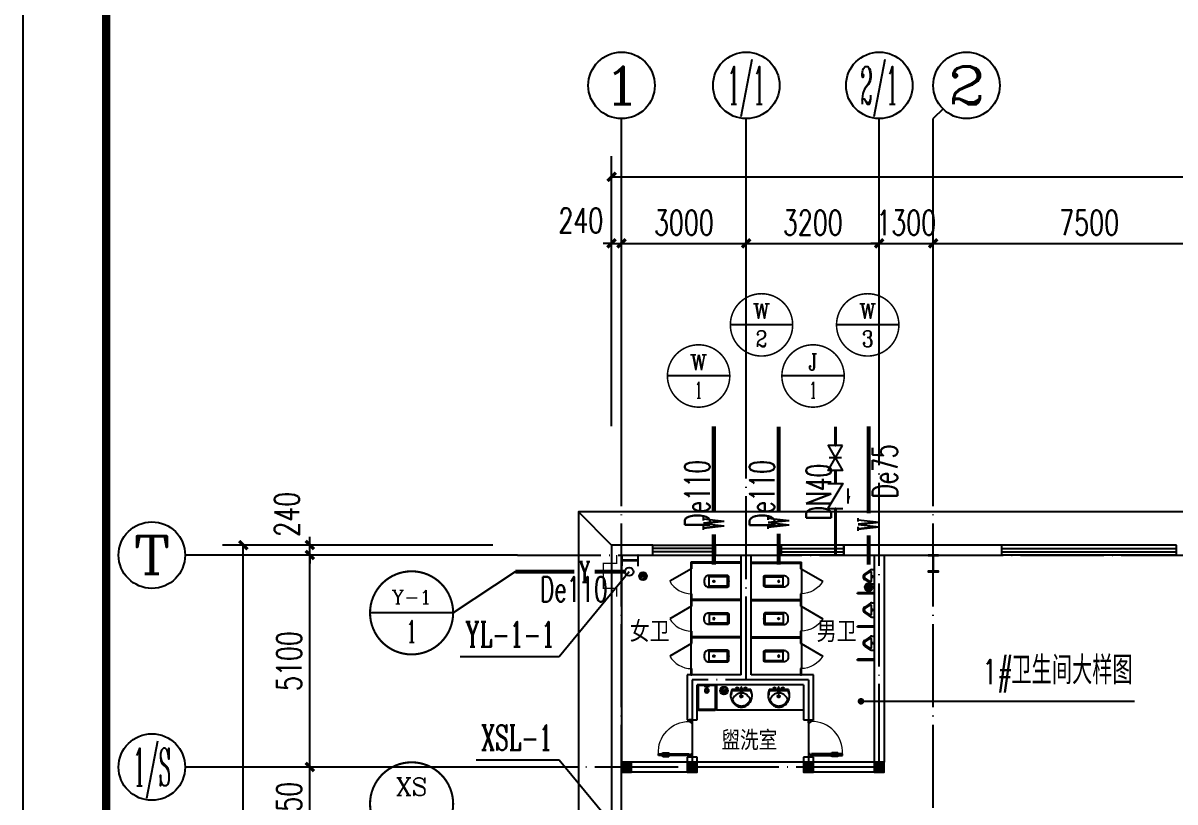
# Model space of a CAD drawing. Extents: x 14204718 to 16986381, y -1556765 to -15898.
# Drawn here: x 14849916 to 14877630, y -310633 to -291894 of the extents above; entities that cross this region are included whole.
import ezdxf
from ezdxf.enums import TextEntityAlignment as Align

# ---------------------------------------------------------------- set-up
doc = ezdxf.new("R2010")
doc.units = 0
doc.header["$LTSCALE"] = 1000
doc.header["$MEASUREMENT"] = 0
doc.linetypes.add('DOTE', pattern=[2.42, 2, -0.2, 0.02, -0.2])
for name, color, linetype in [('AXIS', 3, 'Continuous'), ('AXIS_TEXT', 7, 'Continuous'), ('COLUMN', 2, 'Continuous'), ('DIM_LEAD', 3, 'Continuous'), ('DIM_消防', 3, 'Continuous'), ('DIM_雨水', 3, 'Continuous'), ('DOTE', 8, 'DOTE'), ('EQUIP_地漏', 7, 'Continuous'), ('LVTRY', 6, 'Continuous'), ('PIPE-污水', 2, 'Continuous'), ('PIPE-给水', 3, 'Continuous'), ('PIPE-雨水', 4, 'Continuous'), ('PUB_HATCH', 8, 'Continuous'), ('PUB_TEXT', 7, 'Continuous'), ('TEXT_污水', 7, 'Continuous'), ('TEXT_给水', 7, 'Continuous'), ('TEXT_雨水', 7, 'Continuous'), ('TK', 4, 'Continuous'), ('TWT_TEXT', 7, 'Continuous'), ('VALVE_给水', 7, 'Continuous'), ('VPIPE-雨水', 4, 'Continuous'), ('WALL', 9, 'Continuous'), ('WALL-PARAPET', 6, 'Continuous'), ('WINDOW', 4, 'Continuous')]:
    doc.layers.add(name, color=color, linetype=linetype)
doc.styles.add('_TCH_AXIS', font='COMPLEX', dxfattribs={"bigfont": 'GBCBIG'})
doc.styles.add('_TCH_DIM', font='SIMPLEX', dxfattribs={"bigfont": 'GBCBIG'})
doc.styles.add('_TCH_DIM_T3', font='SIMPLEX', dxfattribs={"width": 0.705882, "bigfont": 'GBCBIG'})
doc.styles.add('_TWT_CIRCLE', font='COMPLEX', dxfattribs={"width": 1.1, "height": 3, "bigfont": 'HZTXT'})
doc.styles.add('_TWT_PIPEDN', font='SIMPLEX', dxfattribs={"width": 0.8, "height": 3, "bigfont": 'HZTXT'})
doc.styles.add('_TWT_PIPETEXT', font='COMPLEX', dxfattribs={"width": 0.8, "height": 2.5, "bigfont": 'HZTXT'})
doc.styles.add('_TWT_SERIAL', font='COMPLEX', dxfattribs={"width": 0.8, "height": 3, "bigfont": 'HZTXT'})
doc.styles.add('COMPLEX', font='COMPLEX')
doc.styles.add('YAYA', font='', dxfattribs={"width": 0.8, "height": 1})
doc.styles.get('YAYA').set_extended_font_data('SimSun')
doc.dimstyles.new('_TCH_ARCH&&200', dxfattribs={"dimtxt": 595, "dimasz": 200, "dimexe": 500, "dimexo": 600, "dimgap": 200, "dimtad": 1, "dimdec": 0, "dimzin": 0, "dimdsep": 46, "dimtxsty": '_TCH_DIM_T3', "dimblk": 'ARCHTICK', "dimcen": 0.09, "dimclrt": 7, "dimazin": 2, "dimtfac": 1, "dimtdec": 0, "dimtix": 1, "dimtmove": 2, "dimatfit": 3, "dimfxl": 0, "dimtolj": 1, "dimtzin": 0, "dimarcsym": 0})

# ---------------------------------------------------------------- blocks, each defined once
blk = doc.blocks.new('A$C797E1D2B')
at = {"layer": 'COLUMN'}
h = blk.add_hatch(color=256, dxfattribs=at)
h.paths.add_polyline_path([(125, 400), (250, 400), (250, 388), (130, 388), (130, 200), (125, 200)])
h.paths.add_polyline_path([(0, 400), (125, 400), (125, 200), (120, 200), (120, 388), (0, 388)])
h.paths.add_polyline_path([(0, 12), (120, 12), (120, 200), (125, 200), (125, 0), (0, 0)])
h.paths.add_polyline_path([(125, 200), (130, 200), (130, 12), (250, 12), (250, 0), (125, 0)])
blk.add_lwpolyline([(250, 0), (250, 12), (130, 12), (130, 388), (250, 388), (250, 400), (0, 400), (0, 388), (120, 388), (120, 12), (0, 12), (0, 0)], close=True, dxfattribs=at)
blk = doc.blocks.new('GeYuanFrame_68086672', base_point=(20.09, 4.53))
at = {"layer": 'TK'}
blk.add_lwpolyline([(20.09, 4.53), (20.09, 598.53), (1071.09, 598.53), (1071.09, 4.53)], close=True, dxfattribs=at)
at = {"layer": 'TK', "const_width": 1}
blk.add_lwpolyline([(45.09, 588.53), (1061.09, 588.53), (1061.09, 14.53), (45.09, 14.53)], close=True, dxfattribs=at)
blk = doc.blocks.new('_AXISO')
blk.add_circle((0, 0), 0.5)
at = {"layer": 'AXIS_TEXT', "style": 'COMPLEX', "width": 1.041667}
blk.add_attdef('A', text='', height=0.56, dxfattribs=at).set_placement((-0.25, -0.28), (0.25, -0.28), align=Align.FIT)
blk = doc.blocks.new('_ArchTick')
at = {"color": 0, "linetype": 'ByBlock', "const_width": 0.4}
blk.add_lwpolyline([(-0.5, -0.5), (0.5, 0.5)], dxfattribs=at)
blk = doc.blocks.new('*D154')
at = {"layer": 'AXIS', "color": 0, "lineweight": -2}
for p, q in [((14861216, -304454), (14854716, -304454)), ((14855216, -431934), (14855216, -304454)), ((14861216, -431934), (14854716, -431934))]:
    blk.add_line(p, q, dxfattribs=at)
at = {"layer": 'Defpoints', "color": 0}
for p in [(14855216, -304454), (14861816, -304454), (14861816, -431934)]:
    blk.add_point(p, dxfattribs=at)
at = {"layer": 'AXIS', "color": 0, "lineweight": -2, "xscale": 200, "yscale": 200, "zscale": 200}
for p, rotation in [((14855216, -304454), 90), ((14855216, -431934), 270)]:
    blk.add_blockref('_ArchTick', p, dxfattribs=dict(at, rotation=rotation))
at = {"layer": 'AXIS', "color": 7, "insert": (14854719, -368194), "char_height": 595, "attachment_point": 5, "rotation": 90, "style": '_TCH_DIM_T3'}
blk.add_mtext('\\A1;127480', dxfattribs=at)
blk = doc.blocks.new('*D173')
at = {"layer": 'AXIS', "color": 0, "lineweight": -2}
for p, q in [((14861216, -309794), (14856316, -309794)), ((14856816, -311944), (14856816, -309794)), ((14861216, -311944), (14856316, -311944))]:
    blk.add_line(p, q, dxfattribs=at)
at = {"layer": 'Defpoints', "color": 0}
for p in [(14856816, -309794), (14861816, -309794), (14861816, -311944)]:
    blk.add_point(p, dxfattribs=at)
at = {"layer": 'AXIS', "color": 0, "lineweight": -2, "xscale": 200, "yscale": 200, "zscale": 200}
for p, rotation in [((14856816, -309794), 90), ((14856816, -311944), 270)]:
    blk.add_blockref('_ArchTick', p, dxfattribs=dict(at, rotation=rotation))
at = {"layer": 'AXIS', "color": 7, "insert": (14856319, -310869), "char_height": 595, "attachment_point": 5, "rotation": 90, "style": '_TCH_DIM_T3'}
blk.add_mtext('\\A1;2150', dxfattribs=at)
blk = doc.blocks.new('*D174')
at = {"layer": 'AXIS', "color": 0, "lineweight": -2}
for p, q in [((14861216, -304694), (14856316, -304694)), ((14856816, -309794), (14856816, -304694)), ((14861216, -309794), (14856316, -309794))]:
    blk.add_line(p, q, dxfattribs=at)
at = {"layer": 'Defpoints', "color": 0}
for p in [(14856816, -304694), (14861816, -304694), (14861816, -309794)]:
    blk.add_point(p, dxfattribs=at)
at = {"layer": 'AXIS', "color": 0, "lineweight": -2, "xscale": 200, "yscale": 200, "zscale": 200}
for p, rotation in [((14856816, -304694), 90), ((14856816, -309794), 270)]:
    blk.add_blockref('_ArchTick', p, dxfattribs=dict(at, rotation=rotation))
at = {"layer": 'AXIS', "color": 7, "insert": (14856319, -307244), "char_height": 595, "attachment_point": 5, "rotation": 90, "style": '_TCH_DIM_T3'}
blk.add_mtext('\\A1;5100', dxfattribs=at)
blk = doc.blocks.new('*D175')
at = {"layer": 'AXIS', "color": 0, "lineweight": -2}
for p, q in [((14856816, -304454), (14856816, -304254)), ((14861216, -304454), (14856316, -304454)), ((14856816, -304694), (14856816, -304454)), ((14861216, -304694), (14856316, -304694)), ((14856816, -304694), (14856816, -304894))]:
    blk.add_line(p, q, dxfattribs=at)
at = {"layer": 'Defpoints', "color": 0}
for p in [(14856816, -304454), (14861816, -304454), (14861816, -304694)]:
    blk.add_point(p, dxfattribs=at)
at = {"layer": 'AXIS', "color": 0, "lineweight": -2, "xscale": 200, "yscale": 200, "zscale": 200}
for p, rotation in [((14856816, -304454), 270), ((14856816, -304694), 90)]:
    blk.add_blockref('_ArchTick', p, dxfattribs=dict(at, rotation=rotation))
at = {"layer": 'AXIS', "color": 7, "insert": (14856266, -303714), "char_height": 595, "attachment_point": 5, "rotation": 90, "style": '_TCH_DIM_T3'}
blk.add_mtext('\\A1;240', dxfattribs=at)
blk = doc.blocks.new('*D176')
at = {"layer": 'AXIS', "color": 0, "lineweight": -2}
for p, q in [((14864076, -301594), (14864076, -295094)), ((14954556, -301594), (14954556, -295094)), ((14864076, -295594), (14954556, -295594))]:
    blk.add_line(p, q, dxfattribs=at)
at = {"layer": 'Defpoints', "color": 0}
for p in [(14954556, -295594), (14864076, -302194), (14954556, -302194)]:
    blk.add_point(p, dxfattribs=at)
at = {"layer": 'AXIS', "color": 0, "lineweight": -2, "xscale": 200, "yscale": 200, "zscale": 200, "rotation": 180}
blk.add_blockref('_ArchTick', (14864076, -295594), dxfattribs=at)
at = {"layer": 'AXIS', "color": 0, "lineweight": -2, "xscale": 200, "yscale": 200, "zscale": 200}
blk.add_blockref('_ArchTick', (14954556, -295594), dxfattribs=at)
at = {"layer": 'AXIS', "color": 7, "insert": (14909316, -295097), "char_height": 595, "attachment_point": 5, "style": '_TCH_DIM_T3'}
blk.add_mtext('\\A1;90480', dxfattribs=at)
blk = doc.blocks.new('*D177')
at = {"layer": 'AXIS', "color": 0, "lineweight": -2}
for p, q in [((14864076, -301594), (14864076, -296694)), ((14864316, -301594), (14864316, -296694)), ((14864076, -297194), (14863876, -297194)), ((14864076, -297194), (14864316, -297194)), ((14864316, -297194), (14864516, -297194))]:
    blk.add_line(p, q, dxfattribs=at)
at = {"layer": 'Defpoints', "color": 0}
for p in [(14864316, -297194), (14864076, -302194), (14864316, -302194)]:
    blk.add_point(p, dxfattribs=at)
at = {"layer": 'AXIS', "color": 0, "lineweight": -2, "xscale": 200, "yscale": 200, "zscale": 200}
blk.add_blockref('_ArchTick', (14864076, -297194), dxfattribs=at)
at = {"layer": 'AXIS', "color": 0, "lineweight": -2, "xscale": 200, "yscale": 200, "zscale": 200, "rotation": 180}
blk.add_blockref('_ArchTick', (14864316, -297194), dxfattribs=at)
at = {"layer": 'AXIS', "color": 7, "insert": (14863336, -296644), "char_height": 595, "attachment_point": 5, "style": '_TCH_DIM_T3'}
blk.add_mtext('\\A1;240', dxfattribs=at)
blk = doc.blocks.new('*D178')
at = {"layer": 'AXIS', "color": 0, "lineweight": -2}
for p, q in [((14864316, -301594), (14864316, -296694)), ((14867316, -301594), (14867316, -296694)), ((14864316, -297194), (14867316, -297194))]:
    blk.add_line(p, q, dxfattribs=at)
at = {"layer": 'Defpoints', "color": 0}
for p in [(14867316, -297194), (14864316, -302194), (14867316, -302194)]:
    blk.add_point(p, dxfattribs=at)
at = {"layer": 'AXIS', "color": 0, "lineweight": -2, "xscale": 200, "yscale": 200, "zscale": 200, "rotation": 180}
blk.add_blockref('_ArchTick', (14864316, -297194), dxfattribs=at)
at = {"layer": 'AXIS', "color": 0, "lineweight": -2, "xscale": 200, "yscale": 200, "zscale": 200}
blk.add_blockref('_ArchTick', (14867316, -297194), dxfattribs=at)
at = {"layer": 'AXIS', "color": 7, "insert": (14865816, -296697), "char_height": 595, "attachment_point": 5, "style": '_TCH_DIM_T3'}
blk.add_mtext('\\A1;3000', dxfattribs=at)
blk = doc.blocks.new('*D179')
at = {"layer": 'AXIS', "color": 0, "lineweight": -2}
for p, q in [((14867316, -301594), (14867316, -296694)), ((14870516, -301594), (14870516, -296694)), ((14867316, -297194), (14870516, -297194))]:
    blk.add_line(p, q, dxfattribs=at)
at = {"layer": 'Defpoints', "color": 0}
for p in [(14870516, -297194), (14867316, -302194), (14870516, -302194)]:
    blk.add_point(p, dxfattribs=at)
at = {"layer": 'AXIS', "color": 0, "lineweight": -2, "xscale": 200, "yscale": 200, "zscale": 200, "rotation": 180}
blk.add_blockref('_ArchTick', (14867316, -297194), dxfattribs=at)
at = {"layer": 'AXIS', "color": 0, "lineweight": -2, "xscale": 200, "yscale": 200, "zscale": 200}
blk.add_blockref('_ArchTick', (14870516, -297194), dxfattribs=at)
at = {"layer": 'AXIS', "color": 7, "insert": (14868916, -296697), "char_height": 595, "attachment_point": 5, "style": '_TCH_DIM_T3'}
blk.add_mtext('\\A1;3200', dxfattribs=at)
blk = doc.blocks.new('*D180')
at = {"layer": 'AXIS', "color": 0, "lineweight": -2}
for p, q in [((14870516, -301594), (14870516, -296694)), ((14871816, -301594), (14871816, -296694)), ((14870516, -297194), (14870316, -297194)), ((14870516, -297194), (14871816, -297194)), ((14871816, -297194), (14872016, -297194))]:
    blk.add_line(p, q, dxfattribs=at)
at = {"layer": 'Defpoints', "color": 0}
for p in [(14871816, -297194), (14870516, -302194), (14871816, -302194)]:
    blk.add_point(p, dxfattribs=at)
at = {"layer": 'AXIS', "color": 0, "lineweight": -2, "xscale": 200, "yscale": 200, "zscale": 200}
blk.add_blockref('_ArchTick', (14870516, -297194), dxfattribs=at)
at = {"layer": 'AXIS', "color": 0, "lineweight": -2, "xscale": 200, "yscale": 200, "zscale": 200, "rotation": 180}
blk.add_blockref('_ArchTick', (14871816, -297194), dxfattribs=at)
at = {"layer": 'AXIS', "color": 7, "insert": (14871166, -296697), "char_height": 595, "attachment_point": 5, "style": '_TCH_DIM_T3'}
blk.add_mtext('\\A1;1300', dxfattribs=at)
blk = doc.blocks.new('*D181')
at = {"layer": 'AXIS', "color": 0, "lineweight": -2}
for p, q in [((14871816, -301594), (14871816, -296694)), ((14879316, -301594), (14879316, -296694)), ((14871816, -297194), (14879316, -297194))]:
    blk.add_line(p, q, dxfattribs=at)
at = {"layer": 'Defpoints', "color": 0}
for p in [(14879316, -297194), (14871816, -302194), (14879316, -302194)]:
    blk.add_point(p, dxfattribs=at)
at = {"layer": 'AXIS', "color": 0, "lineweight": -2, "xscale": 200, "yscale": 200, "zscale": 200, "rotation": 180}
blk.add_blockref('_ArchTick', (14871816, -297194), dxfattribs=at)
at = {"layer": 'AXIS', "color": 0, "lineweight": -2, "xscale": 200, "yscale": 200, "zscale": 200}
blk.add_blockref('_ArchTick', (14879316, -297194), dxfattribs=at)
at = {"layer": 'AXIS', "color": 7, "insert": (14875566, -296697), "char_height": 595, "attachment_point": 5, "style": '_TCH_DIM_T3'}
blk.add_mtext('\\A1;7500', dxfattribs=at)
blk = doc.blocks.new('$lvtry$00000037')
for p, q in [((-305, -430), (-305, -30)), ((-285, -420), (-285, -40)), ((-275, 0), (275, 0)), ((-265, -20), (265, -20)), ((285, -180), (245, -198)), ((245, -198), (245, -263)), ((245, -263), (285, -280)), ((285, -40), (285, -420)), ((305, -30), (305, -430)), ((275, -460), (-275, -460)), ((265, -440), (-265, -440))]:
    blk.add_line(p, q)
for radius in [50, 32.5]:
    blk.add_circle((165, -230), radius)
for centre, radius, start, end in [((-275, -30), 30, 90, 180), ((-265, -40), 20, 90, 180), ((265, -40), 20, 0, 90), ((275, -30), 30, 0, 90), ((-275, -430), 30, 180, 270), ((-265, -420), 20, 180, 270), ((265, -420), 20, 270, 0), ((275, -430), 30, 270, 0)]:
    blk.add_arc(centre, radius, start, end)
blk = doc.blocks.new('$lvtry$00000007')
for p, q in [((-170, 0), (170, 0)), ((-170, -61), (-170, 0)), ((-162, -88), (-69, -231)), ((-124, -91), (-43, -216)), ((-116, -76), (116, -76)), ((43, -216), (124, -91)), ((69, -231), (162, -88)), ((170, -61), (170, 0))]:
    blk.add_line(p, q)
blk.add_circle((0, -38), 17.7)
for centre, radius, start, end in [((-120, -61), 50, 180, 213.0863), ((-116, -86), 10, 90, 213.0863), ((0, -191), 80, 210, 330), ((0, -191), 50, 210, 330), ((116, -86), 10, 326.9137, 90), ((120, -61), 50, 326.9137, 0)]:
    blk.add_arc(centre, radius, start, end)
blk = doc.blocks.new('$TCHSYS$APDOOR2D')
blk.add_line((0.5, 0), (0, 0.866))
at = {"lineweight": 13}
blk.add_arc((0.5, 0), 1, 120, 180, dxfattribs=at)
blk = doc.blocks.new('_FZH')
blk.add_lwpolyline([(-0.5, -0.5), (0.5, -0.5), (0.5, 0.5), (-0.5, 0.5)], close=True)
at = {"layer": 'PUB_HATCH'}
blk.add_solid([(-0.5, -0.5), (0.5, -0.5), (-0.5, 0.5), (0.5, 0.5)], dxfattribs=at)
blk = doc.blocks.new('$lvtry$00000192')
for p, q in [((-249, -114), (-277, -200)), ((-257, -192), (-247, -166)), ((-30, -114), (-249, -114)), ((-237, -138), (-247, -166)), ((-235, -138), (-27, -138)), ((-144, -84), (-75, -83)), ((-109, -118), (-110, -49)), ((-24, -72), (-30, -109)), ((-30, -109), (-17, -212)), ((-24, -72), (0, -73)), ((-24, -72), (-17, -212)), ((-23, -91), (0, -91)), ((-18, -202), (-1, -202)), ((-17, -212), (-1, -212)), ((15, -203), (-1, -202)), ((14, -212), (-1, -212)), ((24, -73), (0, -73)), ((23, -92), (0, -91)), ((1, -314), (0, -229)), ((24, -73), (14, -212)), ((30, -110), (14, -212)), ((24, -73), (30, -110)), ((26, -138), (243, -138)), ((256, -114), (29, -114)), ((75, -83), (144, -82)), ((110, -117), (109, -48)), ((243, -138), (263, -192)), ((243, -138), (272, -216)), ((283, -200), (256, -114)), ((-43, -272), (43, -271))]:
    blk.add_line(p, q)
for points in [[(-277, -200, 0.044851), (-282, -257, 0.06689), (-277, -296, 0.023023), (-257, -356, 0.044853), (-243, -386, 0.043799), (-215, -425, 0.044001), (-180, -459, 0.042834), (-139, -487, 0.043018), (-95, -507, 0.042273), (-47, -520, 0.042347), (2, -524, 0.04234), (52, -520, 0.042268), (100, -508, 0.043003), (144, -488, 0.042821), (185, -460, 0.043985), (220, -426, 0.043782), (249, -387, 0.044843), (273, -338, 0.059205), (283, -297, 0.030672), (287, -241, 0.04375), (283, -201, 0.001982), (283, -201, 0.000717), (283, -200)], [(-21, -200, 0.021783), (-40, -200, 0.043137), (-49, -201, 0.041783), (-92, -214, 0.044848), (-129, -233, 0.04131), (-155, -252, 0.026055), (-194, -290, 0.052783), (-228, -336, 0.159914), (-231, -349, 0.063485), (-229, -357, 0.0374), (-221, -373, 0.051256), (-198, -406, 0.043963), (-164, -440, 0.042872), (-127, -465, 0.042994), (-86, -483, 0.042296), (-43, -495, 0.042347), (2, -499, 0.042341), (47, -495, 0.042292), (91, -484, 0.04298), (132, -466, 0.042859), (169, -440, 0.043948), (202, -409, 0.046877), (227, -374, 0.041749), (235, -357, 0.059652), (238, -346, 0.177603), (234, -327, 0.063235), (189, -275, 0.024325), (146, -239, 0.043369), (120, -223, 0.042415), (76, -205, 0.050318), (38, -197, 0.034463), (33, -197, 0.015757), (19, -198, 0.015757)]]:
    blk.add_lwpolyline(points, format="xyb")
blk.add_lwpolyline([(-257, -192), (-264, -237), (-264, -241)])
for centre, radius in [((-109, -83), 23.8), ((-109, -83), 14.2), ((0, -271), 28.5), ((0, -271), 19), ((110, -83), 23.8), ((110, -83), 14.2)]:
    blk.add_circle(centre, radius)
for centre, start, end in [((-1, -61), 79.8328, 278.7823), ((1, -61), 259.8328, 98.7823)]:
    blk.add_arc(centre, 6.83, start, end)
blk.add_point((0, -91))
blk = doc.blocks.new('$lvtry$00000200')
at = {"color": 0}
for p, q in [((-110, -40), (-110, -470)), ((100, -30), (-100, -30)), ((110, -470), (110, -40))]:
    blk.add_line(p, q, dxfattribs=at)
blk.add_lwpolyline([(100, 0), (-100, 0, 0.414214), (-140, -40), (-140, -480, 0.414214), (-30, -590), (30, -590, 0.414214), (140, -480), (140, -40, 0.414214)], format="xyb", close=True, dxfattribs=at)
blk.add_lwpolyline([(140, -470), (-140, -470)], dxfattribs=at)
blk.add_circle((0, -359), 20, dxfattribs=at)
for centre, start, end in [((-100, -40), 90, 180), ((100, -40), 0, 90)]:
    blk.add_arc(centre, 10, start, end, dxfattribs=at)
for p in [(0, 0), (0, -359)]:
    blk.add_point(p, dxfattribs=at)
blk = doc.blocks.new('$TCHSYS$WIN2D')
for p, q in [((-0.5, 0.5), (0.5, 0.5)), ((-0.5, 0.5), (-0.5, -0.5)), ((0.5, 0.5), (0.5, -0.5)), ((0.5, 0.1667), (-0.5, 0.1667)), ((0.5, -0.1667), (-0.5, -0.1667)), ((-0.5, -0.5), (0.5, -0.5))]:
    blk.add_line(p, q)
blk = doc.blocks.new('$DorLib2D$00000009')
at = {"lineweight": 13}
for p, q in [((0.378, 0.782), (0.378, 0.624)), ((0.489, 0.782), (0.489, 0.624))]:
    blk.add_line(p, q, dxfattribs=at)
for p, q in [((0.413, 0.782), (0.378, 0.782)), ((0.413, 0.624), (0.378, 0.624)), ((0.413, 0.905), (0.413, 0.081)), ((0.454, 0.905), (0.413, 0.905)), ((0.454, 0.081), (0.454, 0.905)), ((0.489, 0.782), (0.454, 0.782)), ((0.489, 0.624), (0.454, 0.624)), ((-0.494, 0.081), (-0.453, 0.081)), ((-0.494, -0.002), (-0.494, 0.081)), ((-0.453, 0.081), (-0.453, 0.039)), ((-0.453, 0.039), (-0.412, 0.039)), ((-0.412, 0.039), (-0.412, -0.002)), ((0.413, 0.081), (0.454, 0.081)), ((0.454, 0.039), (0.413, 0.039)), ((0.413, 0.039), (0.413, -0.002)), ((0.495, 0.081), (0.454, 0.081)), ((0.454, 0.081), (0.454, 0.039)), ((0.495, -0.002), (0.495, 0.081)), ((-0.494, -0.002), (-0.494, -0.002)), ((-0.412, -0.002), (-0.494, -0.002)), ((0.413, -0.002), (0.495, -0.002)), ((0.495, -0.002), (0.495, -0.002))]:
    blk.add_line(p, q)
blk.add_arc((0.372, 0.082), 0.825, 87.134, 180.0717, dxfattribs=at)
blk = doc.blocks.new('$TwtSys$00000141')
for p, q in [((-94, 8), (-10, 92)), ((-94, 8), (-10, 92)), ((-87, -35), (35, 87)), ((-87, -35), (35, 87)), ((-66, -66), (66, 66)), ((-66, -66), (66, 66)), ((-32, -87), (88, 33)), ((-32, -87), (88, 33)), ((11, -92), (92, -11)), ((11, -92), (92, -11))]:
    blk.add_line(p, q)
blk.add_circle((0, 0), 94)
blk.add_circle((0, 0), 94)
blk = doc.blocks.new('$VALVE$00000296')
for points in [[(-125, 72), (-125, -72), (125, 72), (125, -72), (-125, 72)], [(0, 60), (0, -64)]]:
    blk.add_lwpolyline(points)
for p in [(-125, 0), (125, 0)]:
    blk.add_point(p)
blk = doc.blocks.new('$VALVE$00000315')
blk.add_line((-75, 125), (75, 125))
blk.add_lwpolyline([(-125, -75), (-125, 75), (125, -75), (125, 75)])
for p in [(-125, 0), (125, 0)]:
    blk.add_point(p)
blk.add_solid([(0, 125), (0, 150), (75, 125)])

msp = doc.modelspace()

# ---------------------------------------------------------------- linework, layer by layer
at = {"color": 8, "ltscale": 0.5}
msp.add_line((14864076.4, -304454.1), (14863276.4, -303654.1), dxfattribs=at)
msp.add_lwpolyline([(14879316.4, -303654.1), (14863276.4, -303654.1), (14863276.4, -326944.1)], dxfattribs=at)
at = {"color": 8, "const_width": 30}
msp.add_lwpolyline([(14864196.4, -305694.1), (14864196.4, -305494.1), (14863876.4, -305494.1), (14863876.4, -304894.1), (14864196.4, -304894.1), (14864196.4, -304694.1)], dxfattribs=at)
at = {"layer": 'AXIS'}
for p, q in [((14872050.7, -293959.8), (14871816.4, -294194.1)), ((14864316.4, -302194.1), (14864316.4, -294194.1)), ((14867316.4, -302194.1), (14867316.4, -294194.1)), ((14870516.4, -302194.1), (14870516.4, -294194.1)), ((14871816.4, -302194.1), (14871816.4, -294194.1)), ((14861816.4, -304694.1), (14853816.4, -304694.1)), ((14861816.4, -309794.1), (14853816.4, -309794.1))]:
    msp.add_line(p, q, dxfattribs=at)
at = {"layer": 'DIM_LEAD'}
for p, q in [((14870076.2, -308211.2), (14870846.2, -308211.2)), ((14870846.2, -308211.2), (14876657.8, -308211.2))]:
    msp.add_line(p, q, dxfattribs=at)
at = {"layer": 'DIM_LEAD', "const_width": 80}
msp.add_lwpolyline([(14870036.2, -308211.2, 1), (14870116.2, -308211.2, 1)], format="xyb", close=True, dxfattribs=at)
at = {"layer": 'DIM_消防'}
for p, q in [((14868433.1, -299155.5), (14866933.1, -299155.5)), ((14870987.8, -299155.5), (14869487.8, -299155.5)), ((14866919.7, -300384.9), (14865419.7, -300384.9)), ((14869672.8, -300384.9), (14868172.8, -300384.9)), ((14861759.3, -305094.3), (14860264.7, -306083.8)), ((14860264.7, -306083.8), (14858264.7, -306083.8)), ((14862817.1, -309625.2, 3000), (14860821.5, -309625.2, 3000)), ((14864499.6, -311668.9), (14862817.1, -309625.2, 3000))]:
    msp.add_line(p, q, dxfattribs=at)
for points, const_width in [([(14868433.1, -299155.5, 1), (14866933.1, -299155.5, 1)], 37.5), ([(14870987.8, -299155.5, 1), (14869487.8, -299155.5, 1)], 37.5), ([(14866919.7, -300384.9, 1), (14865419.7, -300384.9, 1)], 37.5), ([(14869672.8, -300384.9, 1), (14868172.8, -300384.9, 1)], 37.5), ([(14860264.7, -306083.8, 1), (14858264.7, -306083.8, 1)], 50), ([(14860264.7, -310679.4, 1), (14858264.7, -310679.4, 1)], 50)]:
    msp.add_lwpolyline(points, format="xyb", close=True, dxfattribs=dict(at, const_width=const_width))
at = {"layer": 'DIM_雨水'}
for p, q in [((14864499.6, -305094.3), (14862817.1, -307138)), ((14862817.1, -307138), (14860436.1, -307138))]:
    msp.add_line(p, q, dxfattribs=at)
at = {"layer": 'DOTE'}
for p, q in [((14864316.4, -434194.1), (14864316.4, -302194.1)), ((14867316.4, -307694.1), (14867316.4, -302194.1)), ((14870516.4, -309794.1), (14870516.4, -302194.1)), ((14871816.4, -434194.1), (14871816.4, -302194.1)), ((14861816.4, -304694.1), (14956816.4, -304694.1)), ((14868816.4, -307694.1), (14866016.4, -307694.1)), ((14866016.4, -307694.1), (14866016.4, -309794.1)), ((14868816.4, -307694.1), (14868816.4, -309794.1)), ((14870516.4, -309794.1), (14861816.4, -309794.1))]:
    msp.add_line(p, q, dxfattribs=at)
at = {"layer": 'LVTRY'}
for p, q in [((14865983.9, -304861.6), (14865983.9, -305024.1)), ((14867196.4, -304861.6), (14865983.9, -304861.6)), ((14865983.9, -305024.1), (14866008.9, -305024.1)), ((14865983.9, -305024.1), (14865983.9, -305624.1)), ((14866008.9, -305024.1), (14866008.9, -304886.6)), ((14867196.4, -304886.6), (14866008.9, -304886.6)), ((14867196.4, -304886.6), (14867196.4, -304861.6)), ((14867436.4, -304861.6), (14868648.9, -304861.6)), ((14867436.4, -304886.6), (14868623.9, -304886.6)), ((14868623.9, -304886.6), (14868623.9, -305024.1)), ((14868623.9, -305024.1), (14868648.9, -305024.1)), ((14868648.9, -305024.1), (14868648.9, -304861.6)), ((14868648.9, -305024.1), (14868648.9, -305624.1)), ((14866008.9, -305624.1), (14865983.9, -305624.1)), ((14865983.9, -305624.1), (14865983.9, -305774.1)), ((14866008.9, -305761.6), (14866008.9, -305624.1)), ((14868648.9, -305624.1), (14868623.9, -305624.1)), ((14868623.9, -305624.1), (14868623.9, -305761.6)), ((14868648.9, -305774.1), (14868648.9, -305624.1)), ((14870396.4, -305601.6), (14869996.4, -305601.6)), ((14869996.4, -305626.6), (14869996.4, -305601.6)), ((14870396.4, -305626.6), (14869996.4, -305626.6)), ((14870396.4, -305626.6), (14870396.4, -305601.6)), ((14865983.9, -305774.1), (14865983.9, -305924.1)), ((14865983.9, -305924.1), (14866008.9, -305924.1)), ((14865983.9, -305924.1), (14865983.9, -306524.1)), ((14867196.4, -305761.6), (14866008.9, -305761.6)), ((14867196.4, -305786.6), (14866008.9, -305786.6)), ((14866008.9, -305924.1), (14866008.9, -305786.6)), ((14867196.4, -305786.6), (14867196.4, -305761.6)), ((14867436.4, -305761.6), (14868623.9, -305761.6)), ((14867436.4, -305786.6), (14868623.9, -305786.6)), ((14868623.9, -305786.6), (14868623.9, -305924.1)), ((14868623.9, -305924.1), (14868648.9, -305924.1)), ((14868648.9, -305924.1), (14868648.9, -305774.1)), ((14868648.9, -305924.1), (14868648.9, -306524.1)), ((14870396.4, -306401.6), (14869996.4, -306401.6)), ((14869996.4, -306426.6), (14869996.4, -306401.6)), ((14870396.4, -306426.6), (14869996.4, -306426.6)), ((14870396.4, -306426.6), (14870396.4, -306401.6)), ((14866008.9, -306524.1), (14865983.9, -306524.1)), ((14865983.9, -306524.1), (14865983.9, -306674.1)), ((14865983.9, -306674.1), (14865983.9, -306824.1)), ((14866008.9, -306661.6), (14866008.9, -306524.1)), ((14867196.4, -306661.6), (14866008.9, -306661.6)), ((14867196.4, -306686.6), (14866008.9, -306686.6)), ((14866008.9, -306824.1), (14866008.9, -306686.6)), ((14867196.4, -306686.6), (14867196.4, -306661.6)), ((14867436.4, -306661.6), (14868623.9, -306661.6)), ((14867436.4, -306686.6), (14868623.9, -306686.6)), ((14868648.9, -306524.1), (14868623.9, -306524.1)), ((14868623.9, -306524.1), (14868623.9, -306661.6)), ((14868623.9, -306686.6), (14868623.9, -306824.1)), ((14868648.9, -306674.1), (14868648.9, -306524.1)), ((14868648.9, -306824.1), (14868648.9, -306674.1)), ((14865983.9, -306824.1), (14866008.9, -306824.1)), ((14865983.9, -306824.1), (14865983.9, -307424.1)), ((14868623.9, -306824.1), (14868648.9, -306824.1)), ((14868648.9, -306824.1), (14868648.9, -307424.1)), ((14870396.4, -307201.6), (14869996.4, -307201.6)), ((14869996.4, -307226.6), (14869996.4, -307201.6)), ((14870396.4, -307226.6), (14869996.4, -307226.6)), ((14870396.4, -307226.6), (14870396.4, -307201.6)), ((14866008.9, -307424.1), (14865983.9, -307424.1)), ((14865983.9, -307424.1), (14865983.9, -307574.1)), ((14865983.9, -307574.1), (14866008.9, -307574.1)), ((14866008.9, -307574.1), (14866008.9, -307424.1)), ((14868648.9, -307424.1), (14868623.9, -307424.1)), ((14868623.9, -307424.1), (14868623.9, -307574.1)), ((14868623.9, -307574.1), (14868648.9, -307574.1)), ((14868648.9, -307574.1), (14868648.9, -307424.1)), ((14866596.4, -307814.1), (14866596.4, -308414.1)), ((14866596.4, -308414.1), (14868716.4, -308414.1))]:
    msp.add_line(p, q, dxfattribs=at)
at = {"layer": 'PIPE-污水', "linetype": 'Continuous', "const_width": 100}
for points in [[(14866537.8, -303662.3), (14866537.8, -301592.9)], [(14868095, -303642.9), (14868095, -301603.7)], [(14870261.1, -303686.5), (14870261.1, -301599.4)], [(14866537.8, -304923.6), (14866537.8, -304197.5)], [(14868095, -304923.6), (14868095, -304178.1)], [(14870261.1, -304923.6), (14870261.1, -304221.8)]]:
    msp.add_lwpolyline(points, dxfattribs=at)
at = {"layer": 'PIPE-给水', "linetype": 'Continuous', "const_width": 70}
for points in [[(14869460.8, -301601.9), (14869460.8, -302056.3)], [(14869460.8, -302656.3), (14869460.8, -302974.3)], [(14869460.8, -303574.3), (14869460.8, -304717.6)]]:
    msp.add_lwpolyline(points, dxfattribs=at)
at = {"layer": 'PIPE-雨水', "linetype": 'Continuous', "const_width": 100}
for points in [[(14863177.7, -305094.3), (14861759.3, -305094.3)], [(14864399.6, -305094.3), (14863667.2, -305094.3)]]:
    msp.add_lwpolyline(points, dxfattribs=at)
at = {"layer": 'VPIPE-雨水', "linetype": 'Continuous'}
msp.add_circle((14864499.6, -305094.3), 100, dxfattribs=at)
at = {"layer": 'WALL'}
for p, q in [((14867196.4, -304874.1), (14867196.4, -304694.1)), ((14867436.4, -304874.1), (14867436.4, -304694.1)), ((14870396.4, -304694.1), (14870396.4, -309674.1)), ((14870636.4, -304694.1), (14870636.4, -309674.1)), ((14867196.4, -305774.1), (14867196.4, -304874.1)), ((14867436.4, -305774.1), (14867436.4, -304874.1)), ((14867196.4, -306674.1), (14867196.4, -305774.1)), ((14867436.4, -306674.1), (14867436.4, -305774.1)), ((14867196.4, -307574.1), (14867196.4, -306674.1)), ((14867436.4, -307574.1), (14867436.4, -306674.1)), ((14865896.4, -307574.1), (14865896.4, -308654.1)), ((14867196.4, -307574.1), (14865896.4, -307574.1)), ((14868936.4, -307574.1), (14867436.4, -307574.1)), ((14868936.4, -308654.1), (14868936.4, -307574.1)), ((14866136.4, -308654.1), (14866136.4, -307814.1)), ((14867436.4, -307814.1), (14866136.4, -307814.1)), ((14868696.4, -307814.1), (14867436.4, -307814.1)), ((14868696.4, -307814.1), (14868696.4, -308654.1)), ((14865896.4, -308654.1), (14866136.4, -308654.1)), ((14868696.4, -308654.1), (14868936.4, -308654.1)), ((14866136.4, -309554.1), (14865896.4, -309554.1)), ((14865896.4, -309554.1), (14865896.4, -309674.1)), ((14866136.4, -309674.1), (14866136.4, -309554.1)), ((14868936.4, -309554.1), (14868696.4, -309554.1)), ((14868696.4, -309554.1), (14868696.4, -309674.1)), ((14868936.4, -309674.1), (14868936.4, -309554.1)), ((14865896.4, -309674.1), (14864556.4, -309674.1)), ((14870396.4, -309674.1), (14868936.4, -309674.1)), ((14865896.4, -309914.1), (14864556.4, -309914.1)), ((14870396.4, -309914.1), (14868936.4, -309914.1))]:
    msp.add_line(p, q, dxfattribs=at)
at = {"layer": 'WALL-PARAPET'}
for p, q in [((14864076.4, -304454.1), (14864076.4, -309794.1)), ((14865066.4, -304454.1), (14864076.4, -304454.1)), ((14865066.4, -304694.1), (14865066.4, -304454.1)), ((14867436.4, -304454.1), (14866566.4, -304454.1)), ((14866566.4, -304454.1), (14866566.4, -304694.1)), ((14868166.4, -304454.1), (14867436.4, -304454.1)), ((14868166.4, -304694.1), (14868166.4, -304454.1)), ((14870516.4, -304454.1), (14869666.4, -304454.1)), ((14869666.4, -304454.1), (14869666.4, -304694.1)), ((14873466.4, -304454.1), (14870516.4, -304454.1)), ((14873466.4, -304694.1), (14873466.4, -304454.1)), ((14864316.4, -304694.1), (14864316.4, -309674.1)), ((14864316.4, -304694.1), (14865066.4, -304694.1)), ((14866566.4, -304694.1), (14867436.4, -304694.1)), ((14867436.4, -304694.1), (14868166.4, -304694.1)), ((14869666.4, -304694.1), (14870516.4, -304694.1)), ((14870516.4, -304694.1), (14873466.4, -304694.1)), ((14864076.4, -309794.1), (14864076.4, -313594.1)), ((14864316.4, -313594.1), (14864316.4, -309914.1))]:
    msp.add_line(p, q, dxfattribs=at)
at = {"layer": 'WINDOW'}
msp.add_line((14868696.4, -309674.1), (14866136.4, -309674.1), dxfattribs=at)

# ---------------------------------------------------------------- block references
at = {"xscale": 200, "yscale": 200, "zscale": 200, "rotation": 270}
msp.add_blockref('GeYuanFrame_68086672', (14849916.4, -268594.1), dxfattribs=at)
for p, rotation in [((14864316.4, -304694.1), 270), ((14871941.4, -304694.1), 180)]:
    msp.add_blockref('A$C797E1D2B', p, dxfattribs=dict(rotation=rotation))
at = {"layer": 'AXIS'}
ref = msp.add_blockref('_AXISO', (14864316.4, -293394.1), dxfattribs=dict(at, xscale=1600, yscale=1600, zscale=1600))
ref.add_attrib('A', '1', dxfattribs={"layer": 'AXIS_TEXT', "ltscale": 0.5, "height": 905.1, "style": '_TCH_AXIS', "width": 2.333333}).set_placement((14863863.9, -293846.6), (14864769, -293846.6), align=Align.FIT)
ref = msp.add_blockref('_AXISO', (14867316.4, -293394.1), dxfattribs=dict(at, xscale=1600, yscale=1600, zscale=1600))
ref.add_attrib('A', '1/1', dxfattribs={"layer": 'AXIS_TEXT', "ltscale": 0.5, "height": 905.1, "style": '_TCH_AXIS', "width": 0.456522}).set_placement((14866863.9, -293846.6), (14867769, -293846.6), align=Align.FIT)
ref = msp.add_blockref('_AXISO', (14870516.4, -293394.1), dxfattribs=dict(at, xscale=1600, yscale=1600, zscale=1600))
ref.add_attrib('A', '2/1', dxfattribs={"layer": 'AXIS_TEXT', "ltscale": 0.5, "height": 905.1, "style": '_TCH_AXIS', "width": 0.411765}).set_placement((14870063.9, -293846.6), (14870969, -293846.6), align=Align.FIT)
ref = msp.add_blockref('_AXISO', (14872616.4, -293394.1), dxfattribs=dict(at, xscale=1600, yscale=1600, zscale=1600))
ref.add_attrib('A', '2', dxfattribs={"layer": 'AXIS_TEXT', "ltscale": 0.5, "height": 905.1, "style": '_TCH_AXIS', "width": 1.5}).set_placement((14872163.9, -293846.6), (14873069, -293846.6), align=Align.FIT)
ref = msp.add_blockref('_AXISO', (14853016.4, -304694.1), dxfattribs=dict(at, xscale=1600, yscale=1600, zscale=1600))
ref.add_attrib('A', 'T', dxfattribs={"layer": 'AXIS_TEXT', "ltscale": 0.5, "height": 905.1, "style": '_TCH_AXIS', "width": 1.4}).set_placement((14852563.9, -305146.6), (14853469, -305146.6), align=Align.FIT)
ref = msp.add_blockref('_AXISO', (14853016.4, -309794.1), dxfattribs=dict(at, xscale=1600, yscale=1600, zscale=1600))
ref.add_attrib('A', '1/S', dxfattribs={"layer": 'AXIS_TEXT', "ltscale": 0.5, "height": 905.1, "style": '_TCH_AXIS', "width": 0.411765}).set_placement((14852563.9, -310246.6), (14853469, -310246.6), align=Align.FIT)
at = {"layer": 'COLUMN', "xscale": 240, "yscale": 240, "zscale": 240, "rotation": 270}
for p in [(14864436.4, -309794.1), (14866016.4, -309794.1), (14868816.4, -309794.1), (14870516.4, -309794.1)]:
    msp.add_blockref('_FZH', p, dxfattribs=at)
at = {"layer": 'EQUIP_地漏'}
msp.add_blockref('$TwtSys$00000141', (14864831.9, -305200.2), dxfattribs=at)
for p, rotation in [((14870261.1, -305464.3), 270), ((14866780.5, -307954.1), 180.0000000046279)]:
    msp.add_blockref('$TwtSys$00000141', p, dxfattribs=dict(at, rotation=rotation))
at = {"layer": 'LVTRY', "xscale": -600, "zscale": 25, "rotation": 270}
for p, yscale in [((14865996.4, -305324.1), -600), ((14868636.4, -305324.1), 600), ((14865996.4, -306224.1), -600), ((14868636.4, -306224.1), 600), ((14865996.4, -307124.1), -600), ((14868636.4, -307124.1), 600)]:
    msp.add_blockref('$TCHSYS$APDOOR2D', p, dxfattribs=dict(at, yscale=yscale))
at = {"layer": 'LVTRY'}
for name, p, rotation in [('$lvtry$00000007', (14870396.4, -305214.1), 270), ('$lvtry$00000200', (14866896.4, -305324.1, -400), 270.0000000000001), ('$lvtry$00000007', (14870396.4, -306014.1), 270), ('$lvtry$00000200', (14867736.4, -306224.1, -400), 90.00000000000007), ('$lvtry$00000007', (14870396.4, -306814.1), 270), ('$lvtry$00000200', (14866896.4, -307124.1, -400), 270.0000000000001)]:
    msp.add_blockref(name, p, dxfattribs=dict(at, rotation=rotation))
at = {"layer": 'LVTRY', "yscale": -1}
for name, p, rotation in [('$lvtry$00000200', (14867736.4, -305324.1, -400), 270), ('$lvtry$00000200', (14866896.4, -306224.1, -400), 90.00000000000001), ('$lvtry$00000200', (14867736.4, -307124.1, -400), 270), ('$lvtry$00000037', (14866596.4, -308119.1, 0), 89.99999999999834)]:
    msp.add_blockref(name, p, dxfattribs=dict(at, rotation=rotation))
at = {"layer": 'LVTRY', "xscale": 0.9107142857142857, "yscale": 1.023255813953488, "rotation": 4.347313258611456e-11}
for p in [(14867196.2, -307814.3, 0), (14868096.2, -307814.3, 0)]:
    msp.add_blockref('$lvtry$00000192', p, dxfattribs=at)
at = {"layer": 'VALVE_给水', "xscale": 2.4, "yscale": 2.4, "zscale": 2.4, "rotation": 270}
for name, p in [('$VALVE$00000296', (14869460.8, -302356.3)), ('$VALVE$00000315', (14869460.8, -303274.3))]:
    msp.add_blockref(name, p, dxfattribs=at)
at = {"layer": 'WINDOW'}
for name, p, xscale, yscale, zscale, rotation in [('$TCHSYS$WIN2D', (14865816.4, -304574.1), -1500, 240, -1500, 180), ('$TCHSYS$WIN2D', (14868916.4, -304574.1), 1500, 240, 1500, 180), ('$TCHSYS$WIN2D', (14875566.4, -304574.1), 4200, 240, 4200, 180), ('$DorLib2D$00000009', (14866016.4, -309104.1), 900, -900, 900, 270), ('$DorLib2D$00000009', (14868816.4, -309104.1), 900, 900, 900, 270)]:
    msp.add_blockref(name, p, dxfattribs=dict(at, xscale=xscale, yscale=yscale, zscale=zscale, rotation=rotation))

# ---------------------------------------------------------------- texts
at = {"layer": 'DIM_消防', "color": 7, "style": '_TWT_CIRCLE'}
for s, height, p, p2 in [('W', 362.4, (14867474.3, -299012.3), (14867891.9, -299012.3)), ('W', 362.4, (14870029, -299012.3), (14870446.6, -299012.3)), ('2', 388.1, (14867540.8, -299682.9), (14867825.4, -299682.9)), ('3', 388.1, (14870095.5, -299682.9), (14870380.1, -299682.9)), ('J', 395.7, (14868808.7, -300246.7), (14869036.8, -300246.7)), ('W', 362.4, (14865960.9, -300241.7), (14866378.5, -300241.7)), ('1', 400, (14866075.4, -300922.5), (14866263.9, -300922.5)), ('1', 400, (14868828.5, -300922.5), (14869017, -300922.5)), ('Y-1', 327.27, (14858784.7, -305863.8), (14859744.7, -305863.8)), ('1', 533.3, (14859139, -306800.6), (14859390.4, -306800.6)), ('XS', 423.95, (14858887.2, -310478.6), (14859642.3, -310478.6))]:
    msp.add_text(s, height=height, dxfattribs=at).set_placement(p, p2, align=Align.FIT)
at = {"layer": 'PUB_TEXT'}
for s, height, style, width, p in [('女卫', 440.51, 'YAYA', 0.8, (14864511.8, -306738.4)), ('男卫', 440.51, 'YAYA', 0.8, (14869011.5, -306738.4)), ('1#', 595, '_TCH_DIM', 0.705882, (14872995.5, -307802.9)), ('盥洗室', 410.13, 'YAYA', 0.8, (14866719.1, -309341.9))]:
    msp.add_text(s, height=height, dxfattribs=dict(at, style=style, width=width)).set_placement(p)
at = {"layer": 'PUB_TEXT', "style": '_TCH_DIM'}
msp.add_text('卫生间大样图', height=675.18, dxfattribs=at).set_placement((14873695.5, -307802.9))
at = {"layer": 'TEXT_污水', "linetype": 'Continuous', "style": '_TWT_PIPEDN', "width": 0.64}
for s, p in [('De75', (14870953.9, -303332.9)), ('De110', (14866437.8, -304035.4)), ('De110', (14867995, -304040.8))]:
    msp.add_text(s, height=600, rotation=90, dxfattribs=at).set_placement(p)
at = {"layer": 'TEXT_污水', "style": '_TWT_PIPETEXT', "width": 0.64}
for p in [(14866787.8, -304097.5), (14868345, -304078.1), (14870511.1, -304121.8)]:
    msp.add_text('W', height=500, rotation=90, dxfattribs=at).set_placement(p)
at = {"layer": 'TEXT_给水', "linetype": 'Continuous', "style": '_TWT_PIPEDN', "width": 0.64}
msp.add_text('DN40', height=600, rotation=90, dxfattribs=at).set_placement((14869360.8, -303863.7))
at = {"layer": 'TEXT_雨水', "style": '_TWT_PIPETEXT', "width": 0.64}
msp.add_text('Y', height=500, dxfattribs=at).set_placement((14863277.7, -305344.3))
at = {"layer": 'TEXT_雨水', "linetype": 'Continuous', "style": '_TWT_PIPEDN', "width": 0.64}
msp.add_text('De110', height=600, dxfattribs=at).set_placement((14862352.3, -305815.2))
at = {"layer": 'TWT_TEXT', "style": '_TWT_SERIAL', "width": 0.64}
for s, p in [('YL-1-1', (14860556.1, -306898)), ('XSL-1', (14860941.5, -309385.2, 3000))]:
    msp.add_text(s, height=600, dxfattribs=at).set_placement(p)

# ---------------------------------------------------------------- dimensions: what is measured, and where the dimension line sits
at = {"layer": 'AXIS'}
for p1, p2, distance, text, picture, middle in [((14864076.4, -302194.1), (14954556.4, -302194.1), 6600, '90480', '*D176', (14909316.4, -295096.6)), ((14864316.4, -302194.1), (14867316.4, -302194.1), 5000, '3000', '*D178', (14865816.4, -296696.6)), ((14867316.4, -302194.1), (14870516.4, -302194.1), 5000, '3200', '*D179', (14868916.4, -296696.6)), ((14870516.4, -302194.1), (14871816.4, -302194.1), 5000, '1300', '*D180', (14871166.4, -296696.6)), ((14871816.4, -302194.1), (14879316.4, -302194.1), 5000, '7500', '*D181', (14875566.4, -296696.6)), ((14861816.4, -431934.1), (14861816.4, -304454.1), 6600, '127480', '*D154', (14854718.9, -368194.1)), ((14861816.4, -309794.1), (14861816.4, -304694.1), 5000, '5100', '*D174', (14856318.9, -307244.1)), ((14861816.4, -311944.1), (14861816.4, -309794.1), 5000, '2150', '*D173', (14856318.9, -310869.1))]:
    dim = msp.add_aligned_dim(p1=p1, p2=p2, distance=distance, text=text, dimstyle='_TCH_ARCH&&200', dxfattribs=at)
    dim.commit()
    dim.dimension.update_dxf_attribs({"geometry": picture, "text_midpoint": middle})
for base, p1, p2, angle, picture, middle in [((14864316.4, -297194.1), (14864076.4, -302194.1), (14864316.4, -302194.1), 0, '*D177', (14863336.4, -296644.1)), ((14856816.4, -304454.1), (14861816.4, -304694.1), (14861816.4, -304454.1), 90, '*D175', (14856266.4, -303714.1))]:
    dim = msp.add_linear_dim(base=base, p1=p1, p2=p2, angle=angle, text='240', dimstyle='_TCH_ARCH&&200', dxfattribs=at)
    dim.commit()
    dim.dimension.update_dxf_attribs({"geometry": picture, "text_midpoint": middle, "dimtype": 161})

doc.saveas('drawing.dxf')
